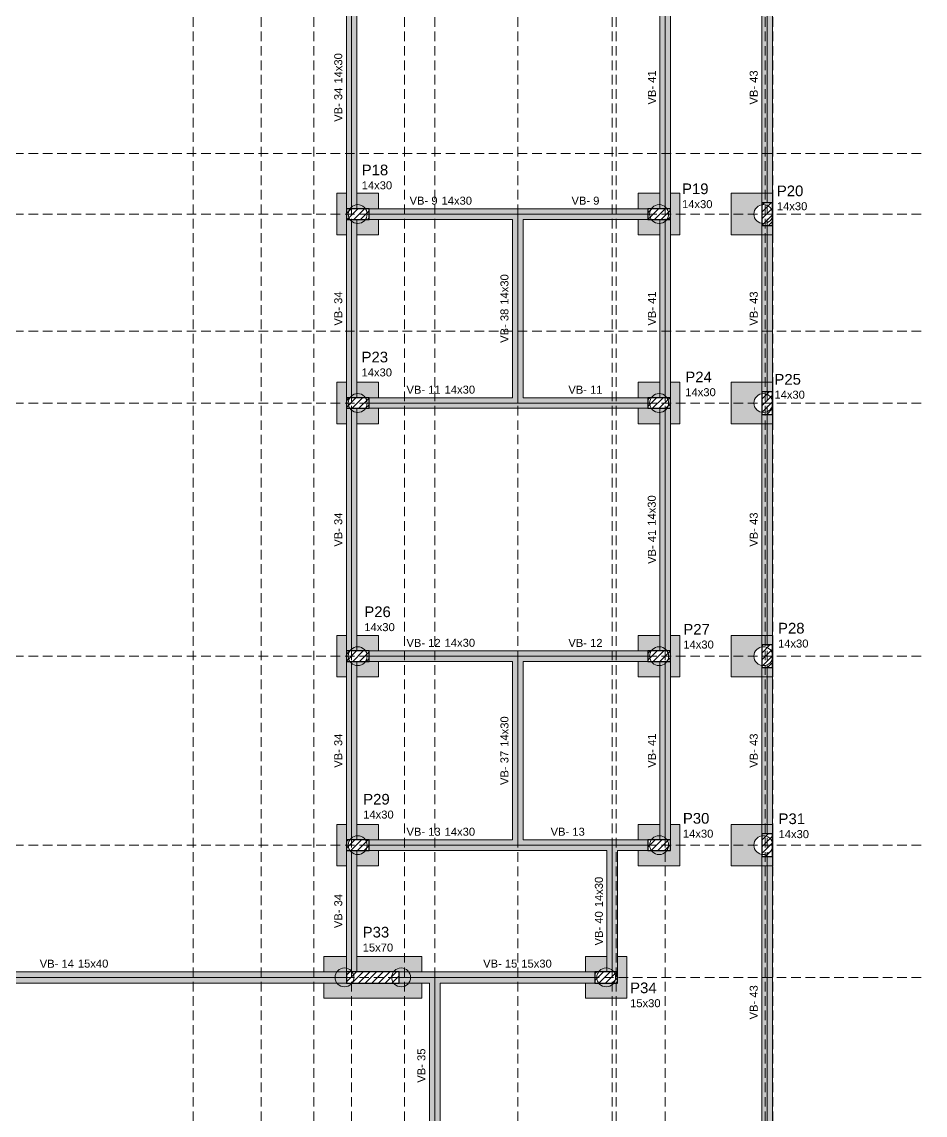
# Model space of a CAD drawing. Header units: millimetres. Extents: x -34 to 951, y -76 to 463.
# Drawn here: x 91.83 to 115.75, y -15.37 to 13.56 of the extents above; entities that cross this region are included whole.
import ezdxf

# ---------------------------------------------------------------- set-up
doc = ezdxf.new("R2010")
doc.units = ezdxf.units.MM
doc.header["$MEASUREMENT"] = 0
doc.linetypes.add('DASHED', pattern=[1.905, 1.27, -0.635])
doc.linetypes.add('NULL', pattern=[0])
for name, color, linetype, lineweight in [('FO-Eixos', 5, 'Continuous', 5), ('FO-Estacas dos blocos', 1, 'Continuous', 20), ('FO-Hachura dos blocos', 43, 'Continuous', 5), ('FO-Hachura pilar que passa', 19, 'Continuous', 5), ('FO-Hachura viga', 43, 'Continuous', 5), ('FO-Pilares', 4, 'Continuous', 30), ('FO-Seção das fundações', 9, 'Continuous', 5), ('FO-Textos das vigas', 7, 'Continuous', 5), ('FO-Textos dos pilares', 7, 'Continuous', 5), ('FO-Vigas', 1, 'Continuous', 20), ('LC-Eixos', 7, 'DASHED', 5)]:
    doc.layers.add(name, color=color, linetype=linetype, lineweight=lineweight)
doc.styles.add('Arial', font='arial.ttf')
pattern_1 = [(45, (81.71223, 24.42096), (-0.08838835, 0.08838835), [])]

msp = doc.modelspace()

# ---------------------------------------------------------------- hatches: boundary and pattern name
h = msp.add_hatch(color=43)
h.dxf.hatch_style = 1
h.paths.add_polyline_path([(111.4222, 8.171), (111.4222, 8.2242, -0.3678942), (111.2122, 8.471), (110.6122, 8.471), (110.6122, 7.921), (111.3022, 7.921), (111.4222, 7.921)])
h.paths.add_polyline_path([(111.4222, 8.771), (111.4222, 9.021), (111.3022, 9.021), (110.6122, 9.021), (110.6122, 8.471), (111.2122, 8.471, -0.3678942), (111.4222, 8.7177)])
h = msp.add_hatch(color=43)
h.dxf.hatch_style = 1
h.paths.add_polyline_path([(111.4222, 3.171), (111.4222, 3.2242, -0.3678942), (111.2122, 3.471), (110.6122, 3.471), (110.6122, 2.921), (111.3022, 2.921), (111.4222, 2.921)])
h.paths.add_polyline_path([(111.4222, 3.771), (111.4222, 4.021), (111.3022, 4.021), (110.6122, 4.021), (110.6122, 3.471), (111.2122, 3.471, -0.3678942), (111.4222, 3.7177)])
h = msp.add_hatch(color=43)
h.dxf.hatch_style = 1
h.paths.add_polyline_path([(111.4222, -3.529), (111.4222, -3.4758, -0.3678942), (111.2122, -3.229), (110.6122, -3.229), (110.6122, -3.779), (111.3022, -3.779), (111.4222, -3.779)])
h.paths.add_polyline_path([(111.4222, -2.929), (111.4222, -2.679), (111.3022, -2.679), (110.6122, -2.679), (110.6122, -3.229), (111.2122, -3.229, -0.3678942), (111.4222, -2.9823)])
h = msp.add_hatch(color=43)
h.dxf.hatch_style = 1
h.paths.add_polyline_path([(111.4222, -8.529), (111.4222, -8.4758, -0.3678942), (111.2122, -8.229), (110.6122, -8.229), (110.6122, -8.779), (111.3022, -8.779), (111.4222, -8.779)])
h.paths.add_polyline_path([(111.4222, -7.929), (111.4222, -7.679), (111.3022, -7.679), (110.6122, -7.679), (110.6122, -8.229), (111.2122, -8.229, -0.3678942), (111.4222, -7.9823)])
at = {"layer": 'FO-Estacas dos blocos', "linetype": 'Continuous', "ltscale": 0.2}
h = msp.add_hatch(color=1, dxfattribs=at)
h.paths.add_polyline_path([(100.7869, 8.2295), (100.8472, 8.2545), (100.899, 8.2942), (100.9387, 8.346), (100.9637, 8.4063), (100.9722, 8.471), (100.9637, 8.5357), (100.9387, 8.596), (100.899, 8.6477), (100.8472, 8.6875), (100.7869, 8.7124), (100.7222, 8.721), (100.6575, 8.7124), (100.5972, 8.6875), (100.5455, 8.6477), (100.5057, 8.596), (100.4808, 8.5357), (100.4722, 8.471), (100.4808, 8.4063), (100.5057, 8.346), (100.5455, 8.2942), (100.5972, 8.2545), (100.6575, 8.2295), (100.7222, 8.221), (100.7869, 8.2295)])
h.paths.add_polyline_path([(100.4808, 8.5357), (100.4722, 8.471), (100.4808, 8.4063), (100.5057, 8.346), (100.5455, 8.2942), (100.5972, 8.2545), (100.6575, 8.2295), (100.7022, 8.2236), (100.7022, 8.331), (100.9272, 8.331), (100.9387, 8.346), (100.9637, 8.4063), (100.9722, 8.471), (100.9637, 8.5357), (100.9387, 8.596), (100.9272, 8.611), (100.7022, 8.611), (100.7022, 8.7183), (100.6575, 8.7124), (100.5972, 8.6875), (100.5455, 8.6477), (100.5057, 8.596), (100.4808, 8.5357)], flags=0)
h = msp.add_hatch(color=1, dxfattribs=at)
h.paths.add_polyline_path([(108.7669, 8.2295), (108.8272, 8.2545), (108.879, 8.2942), (108.9187, 8.346), (108.9437, 8.4063), (108.9522, 8.471), (108.9437, 8.5357), (108.9187, 8.596), (108.879, 8.6477), (108.8272, 8.6875), (108.7669, 8.7124), (108.7022, 8.721), (108.6375, 8.7124), (108.5772, 8.6875), (108.5255, 8.6477), (108.4857, 8.596), (108.4608, 8.5357), (108.4522, 8.471), (108.4608, 8.4063), (108.4857, 8.346), (108.5255, 8.2942), (108.5772, 8.2545), (108.6375, 8.2295), (108.7022, 8.221), (108.7669, 8.2295)])
h.paths.add_polyline_path([(108.4857, 8.596), (108.4608, 8.5357), (108.4522, 8.471), (108.4608, 8.4063), (108.4857, 8.346), (108.4972, 8.331), (108.7222, 8.331), (108.7222, 8.2236), (108.7669, 8.2295), (108.8272, 8.2545), (108.879, 8.2942), (108.9187, 8.346), (108.9437, 8.4063), (108.9522, 8.471), (108.9437, 8.5357), (108.9187, 8.596), (108.879, 8.6477), (108.8272, 8.6875), (108.7669, 8.7124), (108.7222, 8.7183), (108.7222, 8.611), (108.4972, 8.611), (108.4857, 8.596)], flags=0)
h = msp.add_hatch(color=1, dxfattribs=at)
h.paths.add_polyline_path([(100.7869, 3.2295), (100.8472, 3.2545), (100.899, 3.2942), (100.9387, 3.346), (100.9637, 3.4063), (100.9722, 3.471), (100.9637, 3.5357), (100.9387, 3.596), (100.899, 3.6477), (100.8472, 3.6875), (100.7869, 3.7124), (100.7222, 3.721), (100.6575, 3.7124), (100.5972, 3.6875), (100.5455, 3.6477), (100.5057, 3.596), (100.4808, 3.5357), (100.4722, 3.471), (100.4808, 3.4063), (100.5057, 3.346), (100.5455, 3.2942), (100.5972, 3.2545), (100.6575, 3.2295), (100.7222, 3.221), (100.7869, 3.2295)])
h.paths.add_polyline_path([(100.4808, 3.5357), (100.4722, 3.471), (100.4808, 3.4063), (100.5057, 3.346), (100.5455, 3.2942), (100.5972, 3.2545), (100.6575, 3.2295), (100.7022, 3.2236), (100.7022, 3.331), (100.9272, 3.331), (100.9387, 3.346), (100.9637, 3.4063), (100.9722, 3.471), (100.9637, 3.5357), (100.9387, 3.596), (100.9272, 3.611), (100.7022, 3.611), (100.7022, 3.7183), (100.6575, 3.7124), (100.5972, 3.6875), (100.5455, 3.6477), (100.5057, 3.596), (100.4808, 3.5357)], flags=0)
h = msp.add_hatch(color=1, dxfattribs=at)
h.paths.add_polyline_path([(108.7669, 3.2295), (108.8272, 3.2545), (108.879, 3.2942), (108.9187, 3.346), (108.9437, 3.4063), (108.9522, 3.471), (108.9437, 3.5357), (108.9187, 3.596), (108.879, 3.6477), (108.8272, 3.6875), (108.7669, 3.7124), (108.7022, 3.721), (108.6375, 3.7124), (108.5772, 3.6875), (108.5255, 3.6477), (108.4857, 3.596), (108.4608, 3.5357), (108.4522, 3.471), (108.4608, 3.4063), (108.4857, 3.346), (108.5255, 3.2942), (108.5772, 3.2545), (108.6375, 3.2295), (108.7022, 3.221), (108.7669, 3.2295)])
h.paths.add_polyline_path([(108.4857, 3.596), (108.4608, 3.5357), (108.4522, 3.471), (108.4608, 3.4063), (108.4857, 3.346), (108.4972, 3.331), (108.7222, 3.331), (108.7222, 3.2236), (108.7669, 3.2295), (108.8272, 3.2545), (108.879, 3.2942), (108.9187, 3.346), (108.9437, 3.4063), (108.9522, 3.471), (108.9437, 3.5357), (108.9187, 3.596), (108.879, 3.6477), (108.8272, 3.6875), (108.7669, 3.7124), (108.7222, 3.7183), (108.7222, 3.611), (108.4972, 3.611), (108.4857, 3.596)], flags=0)
h = msp.add_hatch(color=1, dxfattribs=at)
h.paths.add_polyline_path([(100.7869, -3.4705), (100.8472, -3.4455), (100.899, -3.4058), (100.9387, -3.354), (100.9637, -3.2937), (100.9722, -3.229), (100.9637, -3.1643), (100.9387, -3.104), (100.899, -3.0523), (100.8472, -3.0125), (100.7869, -2.9876), (100.7222, -2.979), (100.6575, -2.9876), (100.5972, -3.0125), (100.5455, -3.0523), (100.5057, -3.104), (100.4808, -3.1643), (100.4722, -3.229), (100.4808, -3.2937), (100.5057, -3.354), (100.5455, -3.4058), (100.5972, -3.4455), (100.6575, -3.4705), (100.7222, -3.479), (100.7869, -3.4705)])
h.paths.add_polyline_path([(100.4808, -3.1643), (100.4722, -3.229), (100.4808, -3.2937), (100.5057, -3.354), (100.5455, -3.4058), (100.5972, -3.4455), (100.6575, -3.4705), (100.7022, -3.4764), (100.7022, -3.369), (100.9272, -3.369), (100.9387, -3.354), (100.9637, -3.2937), (100.9722, -3.229), (100.9637, -3.1643), (100.9387, -3.104), (100.9272, -3.089), (100.7022, -3.089), (100.7022, -2.9817), (100.6575, -2.9876), (100.5972, -3.0125), (100.5455, -3.0523), (100.5057, -3.104), (100.4808, -3.1643)], flags=0)
h = msp.add_hatch(color=1, dxfattribs=at)
h.paths.add_polyline_path([(108.7669, -3.4705), (108.8272, -3.4455), (108.879, -3.4058), (108.9187, -3.354), (108.9437, -3.2937), (108.9522, -3.229), (108.9437, -3.1643), (108.9187, -3.104), (108.879, -3.0523), (108.8272, -3.0125), (108.7669, -2.9876), (108.7022, -2.979), (108.6375, -2.9876), (108.5772, -3.0125), (108.5255, -3.0523), (108.4857, -3.104), (108.4608, -3.1643), (108.4522, -3.229), (108.4608, -3.2937), (108.4857, -3.354), (108.5255, -3.4058), (108.5772, -3.4455), (108.6375, -3.4705), (108.7022, -3.479), (108.7669, -3.4705)])
h.paths.add_polyline_path([(108.4857, -3.104), (108.4608, -3.1643), (108.4522, -3.229), (108.4608, -3.2937), (108.4857, -3.354), (108.4972, -3.369), (108.7222, -3.369), (108.7222, -3.4764), (108.7669, -3.4705), (108.8272, -3.4455), (108.879, -3.4058), (108.9187, -3.354), (108.9437, -3.2937), (108.9522, -3.229), (108.9437, -3.1643), (108.9187, -3.104), (108.879, -3.0523), (108.8272, -3.0125), (108.7669, -2.9876), (108.7222, -2.9817), (108.7222, -3.089), (108.4972, -3.089), (108.4857, -3.104)], flags=0)
h = msp.add_hatch(color=1, dxfattribs=at)
h.paths.add_polyline_path([(100.9637, -8.1643), (100.9387, -8.104), (100.899, -8.0523), (100.8472, -8.0125), (100.7869, -7.9876), (100.7222, -7.979), (100.6575, -7.9876), (100.5972, -8.0125), (100.5455, -8.0523), (100.5057, -8.104), (100.4808, -8.1643), (100.4722, -8.229), (100.4808, -8.2937), (100.5057, -8.354), (100.5455, -8.4058), (100.5972, -8.4455), (100.6575, -8.4705), (100.7222, -8.479), (100.7869, -8.4705), (100.8472, -8.4455), (100.899, -8.4058), (100.9387, -8.354), (100.9637, -8.2937), (100.9722, -8.229), (100.9637, -8.1643)])
h.paths.add_polyline_path([(100.4808, -8.1643), (100.4722, -8.229), (100.4808, -8.2937), (100.5057, -8.354), (100.5455, -8.4058), (100.5972, -8.4455), (100.6575, -8.4705), (100.7022, -8.4764), (100.7022, -8.369), (100.9272, -8.369), (100.9387, -8.354), (100.9637, -8.2937), (100.9722, -8.229), (100.9637, -8.1643), (100.9387, -8.104), (100.9272, -8.089), (100.7022, -8.089), (100.7022, -7.9817), (100.6575, -7.9876), (100.5972, -8.0125), (100.5455, -8.0523), (100.5057, -8.104), (100.4808, -8.1643)], flags=0)
h = msp.add_hatch(color=1, dxfattribs=at)
h.paths.add_polyline_path([(108.7669, -8.4705), (108.8272, -8.4455), (108.879, -8.4058), (108.9187, -8.354), (108.9437, -8.2937), (108.9522, -8.229), (108.9437, -8.1643), (108.9187, -8.104), (108.879, -8.0523), (108.8272, -8.0125), (108.7669, -7.9876), (108.7022, -7.979), (108.6375, -7.9876), (108.5772, -8.0125), (108.5255, -8.0523), (108.4857, -8.104), (108.4608, -8.1643), (108.4522, -8.229), (108.4608, -8.2937), (108.4857, -8.354), (108.5255, -8.4058), (108.5772, -8.4455), (108.6375, -8.4705), (108.7022, -8.479), (108.7669, -8.4705)])
h.paths.add_polyline_path([(108.4857, -8.104), (108.4608, -8.1643), (108.4522, -8.229), (108.4608, -8.2937), (108.4857, -8.354), (108.4972, -8.369), (108.9072, -8.369), (108.9187, -8.354), (108.9437, -8.2937), (108.9522, -8.229), (108.9437, -8.1643), (108.9187, -8.104), (108.879, -8.0523), (108.8272, -8.0125), (108.7669, -7.9876), (108.7222, -7.9817), (108.7222, -8.089), (108.4972, -8.089), (108.4857, -8.104)], flags=0)
h = msp.add_hatch(color=1, dxfattribs=at)
h.paths.add_polyline_path([(100.6137, -11.6643), (100.5887, -11.604), (100.549, -11.5523), (100.4972, -11.5125), (100.4369, -11.4876), (100.3722, -11.479), (100.3075, -11.4876), (100.2472, -11.5125), (100.1955, -11.5523), (100.1557, -11.604), (100.1308, -11.6643), (100.1222, -11.729), (100.1308, -11.7937), (100.1557, -11.854), (100.1955, -11.9058), (100.2472, -11.9455), (100.3075, -11.9705), (100.3722, -11.979), (100.4369, -11.9705), (100.4972, -11.9455), (100.549, -11.9058), (100.5887, -11.854), (100.6137, -11.7937), (100.6222, -11.729), (100.6137, -11.6643)])
h.paths.add_polyline_path([(100.1557, -11.604), (100.1308, -11.6643), (100.1222, -11.729), (100.1308, -11.7937), (100.1557, -11.854), (100.1749, -11.879), (100.5696, -11.879), (100.5887, -11.854), (100.6137, -11.7937), (100.6222, -11.729), (100.6137, -11.6643), (100.5887, -11.604), (100.549, -11.5523), (100.4972, -11.5125), (100.4369, -11.4876), (100.4222, -11.4856), (100.4222, -11.579), (100.1749, -11.579), (100.1557, -11.604)], flags=0)
h = msp.add_hatch(color=1, dxfattribs=at)
h.paths.add_polyline_path([(102.1137, -11.6643), (102.0887, -11.604), (102.049, -11.5523), (101.9972, -11.5125), (101.9369, -11.4876), (101.8722, -11.479), (101.8075, -11.4876), (101.7472, -11.5125), (101.6955, -11.5523), (101.6557, -11.604), (101.6308, -11.6643), (101.6222, -11.729), (101.6308, -11.7937), (101.6557, -11.854), (101.6955, -11.9058), (101.7472, -11.9455), (101.8075, -11.9705), (101.8722, -11.979), (101.9369, -11.9705), (101.9972, -11.9455), (102.049, -11.9058), (102.0887, -11.854), (102.1137, -11.7937), (102.1222, -11.729), (102.1137, -11.6643)])
h.paths.add_polyline_path([(101.6557, -11.604), (101.6308, -11.6643), (101.6222, -11.729), (101.6308, -11.7937), (101.6557, -11.854), (101.6749, -11.879), (102.0696, -11.879), (102.0887, -11.854), (102.1137, -11.7937), (102.1222, -11.729), (102.1137, -11.6643), (102.0887, -11.604), (102.0696, -11.579), (101.6749, -11.579), (101.6557, -11.604)], flags=0)
h = msp.add_hatch(color=1, dxfattribs=at)
h.paths.add_polyline_path([(107.3669, -11.9705), (107.4272, -11.9455), (107.479, -11.9058), (107.5187, -11.854), (107.5437, -11.7937), (107.5522, -11.729), (107.5437, -11.6643), (107.5187, -11.604), (107.479, -11.5523), (107.4272, -11.5125), (107.3669, -11.4876), (107.3022, -11.479), (107.2375, -11.4876), (107.1772, -11.5125), (107.1255, -11.5523), (107.0857, -11.604), (107.0608, -11.6643), (107.0522, -11.729), (107.0608, -11.7937), (107.0857, -11.854), (107.1255, -11.9058), (107.1772, -11.9455), (107.2375, -11.9705), (107.3022, -11.979), (107.3669, -11.9705)])
h.paths.add_polyline_path([(107.0857, -11.604), (107.0608, -11.6643), (107.0522, -11.729), (107.0608, -11.7937), (107.0857, -11.854), (107.1049, -11.879), (107.4996, -11.879), (107.5187, -11.854), (107.5437, -11.7937), (107.5522, -11.729), (107.5437, -11.6643), (107.5187, -11.604), (107.479, -11.5523), (107.4272, -11.5125), (107.3669, -11.4876), (107.3222, -11.4817), (107.3222, -11.579), (107.1049, -11.579), (107.0857, -11.604)], flags=0)
at = {"layer": 'FO-Hachura dos blocos', "linetype": 'Continuous', "ltscale": 0.2}
h = msp.add_hatch(color=43, dxfattribs=at)
h.paths.add_polyline_path([(101.2722, 9.021), (100.1722, 9.021), (100.1722, 7.921), (101.2722, 7.921), (101.2722, 9.021)])
h.paths.add_polyline_path([(101.2722, 8.611), (100.9272, 8.611), (100.899, 8.6477), (100.8472, 8.6875), (100.7869, 8.7124), (100.7222, 8.721), (100.7022, 8.7183), (100.7022, 9.021), (100.4222, 9.021), (100.4222, 7.921), (100.7022, 7.921), (100.7022, 8.2236), (100.7222, 8.221), (100.7869, 8.2295), (100.8472, 8.2545), (100.899, 8.2942), (100.9272, 8.331), (101.2722, 8.331), (101.2722, 8.611)], flags=0)
h = msp.add_hatch(color=43, dxfattribs=at)
h.paths.add_polyline_path([(109.2522, 9.021), (108.1522, 9.021), (108.1522, 7.921), (109.2522, 7.921), (109.2522, 9.021)])
h.paths.add_polyline_path([(108.7222, 9.021), (108.7222, 8.7183), (108.7022, 8.721), (108.6375, 8.7124), (108.5772, 8.6875), (108.5255, 8.6477), (108.4972, 8.611), (108.1522, 8.611), (108.1522, 8.331), (108.4972, 8.331), (108.5255, 8.2942), (108.5772, 8.2545), (108.6375, 8.2295), (108.7022, 8.221), (108.7222, 8.2236), (108.7222, 7.921), (109.0022, 7.921), (109.0022, 9.021), (108.7222, 9.021)], flags=0)
h = msp.add_hatch(color=43, dxfattribs=at)
h.paths.add_polyline_path([(101.2722, 4.021), (100.1722, 4.021), (100.1722, 2.921), (101.2722, 2.921), (101.2722, 4.021)])
h.paths.add_polyline_path([(101.2722, 3.611), (100.9272, 3.611), (100.899, 3.6477), (100.8472, 3.6875), (100.7869, 3.7124), (100.7222, 3.721), (100.7022, 3.7183), (100.7022, 4.021), (100.4222, 4.021), (100.4222, 2.921), (100.7022, 2.921), (100.7022, 3.2236), (100.7222, 3.221), (100.7869, 3.2295), (100.8472, 3.2545), (100.899, 3.2942), (100.9272, 3.331), (101.2722, 3.331), (101.2722, 3.611)], flags=0)
h = msp.add_hatch(color=43, dxfattribs=at)
h.paths.add_polyline_path([(109.2522, 4.021), (108.1522, 4.021), (108.1522, 2.921), (109.2522, 2.921), (109.2522, 4.021)])
h.paths.add_polyline_path([(108.7222, 4.021), (108.7222, 3.7183), (108.7022, 3.721), (108.6375, 3.7124), (108.5772, 3.6875), (108.5255, 3.6477), (108.4972, 3.611), (108.1522, 3.611), (108.1522, 3.331), (108.4972, 3.331), (108.5255, 3.2942), (108.5772, 3.2545), (108.6375, 3.2295), (108.7022, 3.221), (108.7222, 3.2236), (108.7222, 2.921), (109.0022, 2.921), (109.0022, 4.021), (108.7222, 4.021)], flags=0)
h = msp.add_hatch(color=43, dxfattribs=at)
h.paths.add_polyline_path([(101.2722, -2.679), (100.1722, -2.679), (100.1722, -3.779), (101.2722, -3.779), (101.2722, -2.679)])
h.paths.add_polyline_path([(101.2722, -3.089), (100.9272, -3.089), (100.899, -3.0523), (100.8472, -3.0125), (100.7869, -2.9876), (100.7222, -2.979), (100.7022, -2.9817), (100.7022, -2.679), (100.4222, -2.679), (100.4222, -3.779), (100.7022, -3.779), (100.7022, -3.4764), (100.7222, -3.479), (100.7869, -3.4705), (100.8472, -3.4455), (100.899, -3.4058), (100.9272, -3.369), (101.2722, -3.369), (101.2722, -3.089)], flags=0)
h = msp.add_hatch(color=43, dxfattribs=at)
h.paths.add_polyline_path([(109.2522, -2.679), (108.1522, -2.679), (108.1522, -3.779), (109.2522, -3.779), (109.2522, -2.679)])
h.paths.add_polyline_path([(108.7222, -2.679), (108.7222, -2.9817), (108.7022, -2.979), (108.6375, -2.9876), (108.5772, -3.0125), (108.5255, -3.0523), (108.4972, -3.089), (108.1522, -3.089), (108.1522, -3.369), (108.4972, -3.369), (108.5255, -3.4058), (108.5772, -3.4455), (108.6375, -3.4705), (108.7022, -3.479), (108.7222, -3.4764), (108.7222, -3.779), (109.0022, -3.779), (109.0022, -2.679), (108.7222, -2.679)], flags=0)
h = msp.add_hatch(color=43, dxfattribs=at)
h.paths.add_polyline_path([(100.1722, -7.679), (100.1722, -8.779), (101.2722, -8.779), (101.2722, -7.679), (100.1722, -7.679)])
h.paths.add_polyline_path([(101.2722, -8.089), (100.9272, -8.089), (100.899, -8.0523), (100.8472, -8.0125), (100.7869, -7.9876), (100.7222, -7.979), (100.7022, -7.9817), (100.7022, -7.679), (100.4222, -7.679), (100.4222, -8.779), (100.7022, -8.779), (100.7022, -8.4764), (100.7222, -8.479), (100.7869, -8.4705), (100.8472, -8.4455), (100.899, -8.4058), (100.9272, -8.369), (101.2722, -8.369), (101.2722, -8.089)], flags=0)
h = msp.add_hatch(color=43, dxfattribs=at)
h.paths.add_polyline_path([(109.2522, -7.679), (108.1522, -7.679), (108.1522, -8.779), (109.2522, -8.779), (109.2522, -7.679)])
h.paths.add_polyline_path([(108.7222, -7.679), (108.7222, -7.9817), (108.7022, -7.979), (108.6375, -7.9876), (108.5772, -8.0125), (108.5255, -8.0523), (108.4972, -8.089), (108.1522, -8.089), (108.1522, -8.369), (108.4972, -8.369), (108.5255, -8.4058), (108.5772, -8.4455), (108.6375, -8.4705), (108.7022, -8.479), (108.7669, -8.4705), (108.8272, -8.4455), (108.879, -8.4058), (108.9072, -8.369), (109.0022, -8.369), (109.0022, -7.679), (108.7222, -7.679)], flags=0)
h = msp.add_hatch(color=43, dxfattribs=at)
h.paths.add_polyline_path([(99.8222, -11.179), (99.8222, -12.279), (102.4222, -12.279), (102.4222, -11.179), (99.8222, -11.179)])
h.paths.add_polyline_path([(100.7022, -11.179), (100.4222, -11.179), (100.4222, -11.4856), (100.3722, -11.479), (100.3075, -11.4876), (100.2472, -11.5125), (100.1955, -11.5523), (100.1749, -11.579), (99.8222, -11.579), (99.8222, -11.879), (100.1749, -11.879), (100.1955, -11.9058), (100.2472, -11.9455), (100.3075, -11.9705), (100.3722, -11.979), (100.4369, -11.9705), (100.4972, -11.9455), (100.549, -11.9058), (100.5696, -11.879), (101.6749, -11.879), (101.6955, -11.9058), (101.7472, -11.9455), (101.8075, -11.9705), (101.8722, -11.979), (101.9369, -11.9705), (101.9972, -11.9455), (102.049, -11.9058), (102.0696, -11.879), (102.4222, -11.879), (102.4222, -11.579), (102.0696, -11.579), (102.049, -11.5523), (101.9972, -11.5125), (101.9369, -11.4876), (101.8722, -11.479), (101.8075, -11.4876), (101.7472, -11.5125), (101.6955, -11.5523), (101.6749, -11.579), (100.7022, -11.579), (100.7022, -11.179)], flags=0)
h = msp.add_hatch(color=43, dxfattribs=at)
h.paths.add_polyline_path([(107.8522, -11.179), (106.7522, -11.179), (106.7522, -12.279), (107.8522, -12.279), (107.8522, -11.179)])
h.paths.add_polyline_path([(107.3222, -11.179), (107.3222, -11.4817), (107.3022, -11.479), (107.2375, -11.4876), (107.1772, -11.5125), (107.1255, -11.5523), (107.1049, -11.579), (106.7522, -11.579), (106.7522, -11.879), (107.1049, -11.879), (107.1255, -11.9058), (107.1772, -11.9455), (107.2375, -11.9705), (107.3022, -11.979), (107.3669, -11.9705), (107.4272, -11.9455), (107.479, -11.9058), (107.4996, -11.879), (107.6022, -11.879), (107.6022, -11.179), (107.3222, -11.179)], flags=0)
at = {"layer": 'FO-Hachura pilar que passa', "linetype": 'Continuous', "ltscale": 0.2}
h = msp.add_hatch(dxfattribs=at)
h.set_pattern_fill('ANSI31', color=19, style=0)
h.set_pattern_definition(pattern_1)
h.paths.add_polyline_path([(111.4222, 8.171), (111.5622, 8.171), (111.7022, 8.171), (111.7022, 8.471), (111.7022, 8.771), (111.5622, 8.771), (111.4222, 8.771), (111.4222, 8.471)])
h = msp.add_hatch(dxfattribs=at)
h.set_pattern_fill('ANSI31', color=19, style=0)
h.set_pattern_definition(pattern_1)
h.paths.add_polyline_path([(100.4222, 8.611), (100.4222, 8.471), (100.4222, 8.331), (100.7222, 8.331), (101.0222, 8.331), (101.0222, 8.471), (101.0222, 8.611), (100.7222, 8.611)])
h = msp.add_hatch(dxfattribs=at)
h.set_pattern_fill('ANSI31', color=19, style=0)
h.set_pattern_definition(pattern_1)
h.paths.add_polyline_path([(108.4022, 8.611), (108.4022, 8.471), (108.4022, 8.331), (108.7022, 8.331), (109.0022, 8.331), (109.0022, 8.471), (109.0022, 8.611), (108.7022, 8.611)])
h = msp.add_hatch(dxfattribs=at)
h.set_pattern_fill('ANSI31', color=19, style=0)
h.set_pattern_definition(pattern_1)
h.paths.add_polyline_path([(111.7022, 3.771), (111.5622, 3.771), (111.4222, 3.771), (111.4222, 3.471), (111.4222, 3.171), (111.5622, 3.171), (111.7022, 3.171), (111.7022, 3.471)])
h = msp.add_hatch(dxfattribs=at)
h.set_pattern_fill('ANSI31', color=19, style=0)
h.set_pattern_definition(pattern_1)
h.paths.add_polyline_path([(100.4222, 3.611), (100.4222, 3.471), (100.4222, 3.331), (100.7222, 3.331), (101.0222, 3.331), (101.0222, 3.471), (101.0222, 3.611), (100.7222, 3.611)])
h = msp.add_hatch(dxfattribs=at)
h.set_pattern_fill('ANSI31', color=19, style=0)
h.set_pattern_definition(pattern_1)
h.paths.add_polyline_path([(108.4022, 3.611), (108.4022, 3.471), (108.4022, 3.331), (108.7022, 3.331), (109.0022, 3.331), (109.0022, 3.471), (109.0022, 3.611), (108.7022, 3.611)])
h = msp.add_hatch(dxfattribs=at)
h.set_pattern_fill('ANSI31', color=19, style=0)
h.set_pattern_definition(pattern_1)
h.paths.add_polyline_path([(100.4222, -3.089), (100.4222, -3.229), (100.4222, -3.369), (100.7222, -3.369), (101.0222, -3.369), (101.0222, -3.229), (101.0222, -3.089), (100.7222, -3.089)])
h = msp.add_hatch(dxfattribs=at)
h.set_pattern_fill('ANSI31', color=19, style=0)
h.set_pattern_definition(pattern_1)
h.paths.add_polyline_path([(108.4022, -3.089), (108.4022, -3.229), (108.4022, -3.369), (108.7022, -3.369), (109.0022, -3.369), (109.0022, -3.229), (109.0022, -3.089), (108.7022, -3.089)])
h = msp.add_hatch(dxfattribs=at)
h.set_pattern_fill('ANSI31', color=19, style=0)
h.set_pattern_definition(pattern_1)
h.paths.add_polyline_path([(111.4222, -3.529), (111.5622, -3.529), (111.7022, -3.529), (111.7022, -3.229), (111.7022, -2.929), (111.5622, -2.929), (111.4222, -2.929), (111.4222, -3.229)])
h = msp.add_hatch(dxfattribs=at)
h.set_pattern_fill('ANSI31', color=19, style=0)
h.set_pattern_definition(pattern_1)
h.paths.add_polyline_path([(100.4222, -8.089), (100.4222, -8.229), (100.4222, -8.369), (100.7222, -8.369), (101.0222, -8.369), (101.0222, -8.229), (101.0222, -8.089), (100.7222, -8.089)])
h = msp.add_hatch(dxfattribs=at)
h.set_pattern_fill('ANSI31', color=19, style=0)
h.set_pattern_definition(pattern_1)
h.paths.add_polyline_path([(108.4022, -8.089), (108.4022, -8.229), (108.4022, -8.369), (108.7022, -8.369), (109.0022, -8.369), (109.0022, -8.229), (109.0022, -8.089), (108.7022, -8.089)])
h = msp.add_hatch(dxfattribs=at)
h.set_pattern_fill('ANSI31', color=19, style=0)
h.set_pattern_definition(pattern_1)
h.paths.add_polyline_path([(111.4222, -8.529), (111.5622, -8.529), (111.7022, -8.529), (111.7022, -8.229), (111.7022, -7.929), (111.5622, -7.929), (111.4222, -7.929), (111.4222, -8.229)])
h = msp.add_hatch(dxfattribs=at)
h.set_pattern_fill('ANSI31', color=19, style=0)
h.set_pattern_definition(pattern_1)
h.paths.add_polyline_path([(100.4222, -11.579), (100.4222, -11.729), (100.4222, -11.879), (101.1222, -11.879), (101.8222, -11.879), (101.8222, -11.729), (101.8222, -11.579), (101.1222, -11.579)])
h = msp.add_hatch(dxfattribs=at)
h.set_pattern_fill('ANSI31', color=19, style=0)
h.set_pattern_definition(pattern_1)
h.paths.add_polyline_path([(107.0022, -11.579), (107.0022, -11.729), (107.0022, -11.879), (107.3022, -11.879), (107.6022, -11.879), (107.6022, -11.729), (107.6022, -11.579), (107.3022, -11.579)])
at = {"layer": 'FO-Hachura viga', "linetype": 'Continuous', "ltscale": 0.2}
for points in [[(100.7022, 15.031), (100.7022, 15.031), (100.5622, 15.171), (100.4222, 15.171), (100.4222, 8.611), (100.7022, 8.611), (100.7022, 15.031)], [(109.0022, 15.031), (109.0022, 15.031), (108.7222, 15.031), (108.7222, 8.611), (109.0022, 8.611), (109.0022, 15.031)], [(111.7022, 14.871), (111.7022, 14.871), (111.4222, 14.871), (111.4222, 8.771), (111.7022, 8.771), (111.7022, 14.871)], [(104.9622, 8.471), (104.9622, 8.471), (104.9622, 8.611), (101.0222, 8.611), (101.0222, 8.331), (104.8222, 8.331), (104.9622, 8.471)], [(105.1022, 3.611), (105.1022, 3.611), (105.1022, 8.331), (104.9622, 8.471), (104.8222, 8.331), (104.8222, 3.611), (104.9622, 3.471), (105.1022, 3.611)], [(108.4022, 8.611), (108.4022, 8.611), (104.9622, 8.611), (104.9622, 8.471), (105.1022, 8.331), (108.4022, 8.331), (108.4022, 8.611)], [(100.7022, 8.331), (100.7022, 8.331), (100.4222, 8.331), (100.4222, 3.611), (100.7022, 3.611), (100.7022, 8.331)], [(109.0022, 8.331), (109.0022, 8.331), (108.7222, 8.331), (108.7222, 3.611), (109.0022, 3.611), (109.0022, 8.331)], [(111.7022, 8.171), (111.7022, 8.171), (111.4222, 8.171), (111.4222, 3.771), (111.7022, 3.771), (111.7022, 8.171)], [(104.9622, 3.471), (104.9622, 3.471), (104.8222, 3.611), (101.0222, 3.611), (101.0222, 3.331), (104.9622, 3.331), (104.9622, 3.471)], [(108.4022, 3.611), (108.4022, 3.611), (105.1022, 3.611), (104.9622, 3.471), (104.9622, 3.331), (108.4022, 3.331), (108.4022, 3.611)], [(100.7022, 3.331), (100.7022, 3.331), (100.4222, 3.331), (100.4222, -3.089), (100.7022, -3.089), (100.7022, 3.331)], [(109.0022, 3.331), (109.0022, 3.331), (108.7222, 3.331), (108.7222, -3.089), (109.0022, -3.089), (109.0022, 3.331)], [(111.7022, 3.171), (111.7022, 3.171), (111.4222, 3.171), (111.4222, -2.929), (111.7022, -2.929), (111.7022, 3.171)], [(104.9622, -3.229), (104.9622, -3.229), (104.9622, -3.089), (101.0222, -3.089), (101.0222, -3.369), (104.8222, -3.369), (104.9622, -3.229)], [(108.4022, -3.089), (108.4022, -3.089), (104.9622, -3.089), (104.9622, -3.229), (105.1022, -3.369), (108.4022, -3.369), (108.4022, -3.089)], [(100.7022, -3.369), (100.7022, -3.369), (100.4222, -3.369), (100.4222, -8.089), (100.7022, -8.089), (100.7022, -3.369)], [(105.1022, -8.089), (105.1022, -8.089), (105.1022, -3.369), (104.9622, -3.229), (104.8222, -3.369), (104.8222, -8.089), (104.9622, -8.229), (105.1022, -8.089)], [(109.0022, -3.369), (109.0022, -3.369), (108.7222, -3.369), (108.7222, -8.089), (109.0022, -8.089), (109.0022, -3.369)], [(111.7022, -3.529), (111.7022, -3.529), (111.4222, -3.529), (111.4222, -7.929), (111.7022, -7.929), (111.7022, -3.529)], [(104.9622, -8.229), (104.9622, -8.229), (104.8222, -8.089), (101.0222, -8.089), (101.0222, -8.369), (104.9622, -8.369), (104.9622, -8.229)], [(107.4622, -8.229), (107.4622, -8.229), (107.4622, -8.089), (105.1022, -8.089), (104.9622, -8.229), (104.9622, -8.369), (107.3222, -8.369), (107.4622, -8.229)], [(108.4022, -8.089), (108.4022, -8.089), (107.4622, -8.089), (107.4622, -8.229), (107.6022, -8.369), (108.4022, -8.369), (108.4022, -8.089)], [(100.7022, -8.369), (100.7022, -8.369), (100.4222, -8.369), (100.4222, -11.579), (100.7022, -11.579), (100.7022, -8.369)], [(107.6022, -8.369), (107.6022, -8.369), (107.4622, -8.229), (107.3222, -8.369), (107.3222, -11.579), (107.6022, -11.579), (107.6022, -8.369)], [(111.7022, -8.529), (111.7022, -8.529), (111.4222, -8.529), (111.4222, -16.249), (111.7022, -16.249), (111.7022, -8.529)], [(100.4222, -11.579), (100.4222, -11.579), (86.0022, -11.579), (86.0022, -11.879), (100.4222, -11.879), (100.4222, -11.579)], [(102.7622, -11.729), (102.7622, -11.729), (102.7622, -11.579), (101.8222, -11.579), (101.8222, -11.879), (102.6222, -11.879), (102.7622, -11.729)], [(102.9022, -11.879), (102.9022, -11.879), (102.7622, -11.729), (102.6222, -11.879), (102.6222, -16.249), (102.9022, -16.249), (102.9022, -11.879)], [(107.0022, -11.579), (107.0022, -11.579), (102.7622, -11.579), (102.7622, -11.729), (102.9022, -11.879), (107.0022, -11.879), (107.0022, -11.579)]]:
    msp.add_hatch(color=43, dxfattribs=at).paths.add_polyline_path(points)

# ---------------------------------------------------------------- linework, layer by layer
at = {"layer": 'FO-Eixos'}
for p, q in [((100.5622, 8.611), (100.5622, 15.171)), ((108.8622, 8.611), (108.8622, 15.031)), ((111.5622, 8.771), (111.5622, 14.871)), ((101.0222, 8.471), (104.9622, 8.471)), ((104.9622, 8.471), (108.4022, 8.471)), ((104.9622, 3.471), (104.9622, 8.471)), ((100.5622, 3.611), (100.5622, 8.331)), ((108.8622, 3.611), (108.8622, 8.331)), ((111.5622, 3.771), (111.5622, 8.171)), ((100.5622, -3.089), (100.5622, 3.331)), ((101.0222, 3.471), (104.9622, 3.471)), ((104.9622, 3.471), (108.4022, 3.471)), ((108.8622, -3.089), (108.8622, 3.331)), ((111.5622, -2.929), (111.5622, 3.171)), ((100.5622, -8.089), (100.5622, -3.369)), ((101.0222, -3.229), (104.9622, -3.229)), ((104.9622, -3.229), (108.4022, -3.229)), ((104.9622, -8.229), (104.9622, -3.229)), ((108.8622, -8.089), (108.8622, -3.369)), ((111.5622, -7.929), (111.5622, -3.529)), ((100.5622, -11.579), (100.5622, -8.369)), ((101.0222, -8.229), (104.9622, -8.229)), ((104.9622, -8.229), (107.4622, -8.229)), ((107.4622, -8.229), (108.4022, -8.229)), ((107.4622, -11.579), (107.4622, -8.229)), ((111.5622, -16.249), (111.5622, -8.529)), ((86.0022, -11.729), (100.4222, -11.729)), ((101.8222, -11.729), (102.7622, -11.729)), ((102.7622, -16.249), (102.7622, -11.729)), ((102.7622, -11.729), (107.0022, -11.729))]:
    msp.add_line(p, q, dxfattribs=at)
at = {"layer": 'FO-Estacas dos blocos'}
for centre in [(100.7222, 8.471), (108.7022, 8.471), (111.4622, 8.471), (100.7222, 3.471), (108.7022, 3.471), (111.4622, 3.471), (100.7222, -3.229), (108.7022, -3.229), (111.4622, -3.229), (100.7222, -8.229), (108.7022, -8.229), (111.4622, -8.229), (100.3722, -11.729), (101.8722, -11.729), (107.3022, -11.729)]:
    msp.add_circle(centre, 0.25, dxfattribs=at)
at = {"layer": 'FO-Pilares'}
for points in [[(111.4222, 8.171), (111.5622, 8.171), (111.7022, 8.171), (111.7022, 8.471), (111.7022, 8.771), (111.5622, 8.771), (111.4222, 8.771), (111.4222, 8.471), (111.4222, 8.171)], [(100.4222, 8.611), (100.4222, 8.471), (100.4222, 8.331), (100.7222, 8.331), (101.0222, 8.331), (101.0222, 8.471), (101.0222, 8.611), (100.7222, 8.611), (100.4222, 8.611)], [(108.4022, 8.611), (108.4022, 8.471), (108.4022, 8.331), (108.7022, 8.331), (109.0022, 8.331), (109.0022, 8.471), (109.0022, 8.611), (108.7022, 8.611), (108.4022, 8.611)], [(111.7022, 3.771), (111.5622, 3.771), (111.4222, 3.771), (111.4222, 3.471), (111.4222, 3.171), (111.5622, 3.171), (111.7022, 3.171), (111.7022, 3.471), (111.7022, 3.771)], [(100.4222, 3.611), (100.4222, 3.471), (100.4222, 3.331), (100.7222, 3.331), (101.0222, 3.331), (101.0222, 3.471), (101.0222, 3.611), (100.7222, 3.611), (100.4222, 3.611)], [(108.4022, 3.611), (108.4022, 3.471), (108.4022, 3.331), (108.7022, 3.331), (109.0022, 3.331), (109.0022, 3.471), (109.0022, 3.611), (108.7022, 3.611), (108.4022, 3.611)], [(100.4222, -3.089), (100.4222, -3.229), (100.4222, -3.369), (100.7222, -3.369), (101.0222, -3.369), (101.0222, -3.229), (101.0222, -3.089), (100.7222, -3.089), (100.4222, -3.089)], [(108.4022, -3.089), (108.4022, -3.229), (108.4022, -3.369), (108.7022, -3.369), (109.0022, -3.369), (109.0022, -3.229), (109.0022, -3.089), (108.7022, -3.089), (108.4022, -3.089)], [(111.4222, -3.529), (111.5622, -3.529), (111.7022, -3.529), (111.7022, -3.229), (111.7022, -2.929), (111.5622, -2.929), (111.4222, -2.929), (111.4222, -3.229), (111.4222, -3.529)], [(100.4222, -8.089), (100.4222, -8.229), (100.4222, -8.369), (100.7222, -8.369), (101.0222, -8.369), (101.0222, -8.229), (101.0222, -8.089), (100.7222, -8.089), (100.4222, -8.089)], [(108.4022, -8.089), (108.4022, -8.229), (108.4022, -8.369), (108.7022, -8.369), (109.0022, -8.369), (109.0022, -8.229), (109.0022, -8.089), (108.7022, -8.089), (108.4022, -8.089)], [(111.4222, -8.529), (111.5622, -8.529), (111.7022, -8.529), (111.7022, -8.229), (111.7022, -7.929), (111.5622, -7.929), (111.4222, -7.929), (111.4222, -8.229), (111.4222, -8.529)], [(100.4222, -11.579), (100.4222, -11.729), (100.4222, -11.879), (101.1222, -11.879), (101.8222, -11.879), (101.8222, -11.729), (101.8222, -11.579), (101.1222, -11.579), (100.4222, -11.579)], [(107.0022, -11.579), (107.0022, -11.729), (107.0022, -11.879), (107.3022, -11.879), (107.6022, -11.879), (107.6022, -11.729), (107.6022, -11.579), (107.3022, -11.579), (107.0022, -11.579)]]:
    msp.add_lwpolyline(points, close=True, dxfattribs=at)
at = {"layer": 'FO-Seção das fundações'}
for points in [[(100.1722, 9.021), (100.1722, 7.921)], [(100.1722, 9.021), (100.4222, 9.021)], [(100.7022, 9.021), (101.2722, 9.021)], [(101.2722, 8.611), (101.2722, 9.021)], [(108.1522, 9.021), (108.1522, 8.611)], [(108.1522, 9.021), (108.7222, 9.021)], [(109.0022, 9.021), (109.2522, 9.021)], [(109.2522, 7.921), (109.2522, 9.021)], [(110.6122, 9.021), (110.6122, 7.921)], [(110.6122, 9.021), (111.3022, 9.021)], [(111.3022, 9.021), (111.7122, 9.021)], [(111.7122, 7.921), (111.7122, 9.021)], [(101.2722, 7.921), (101.2722, 8.331)], [(108.1522, 8.331), (108.1522, 7.921)], [(100.4222, 7.921), (100.1722, 7.921)], [(101.2722, 7.921), (100.7022, 7.921)], [(108.7222, 7.921), (108.1522, 7.921)], [(109.2522, 7.921), (109.0022, 7.921)], [(111.3022, 7.921), (110.6122, 7.921)], [(111.7122, 7.921), (111.3022, 7.921)], [(100.1722, 4.021), (100.1722, 2.921)], [(100.1722, 4.021), (100.4222, 4.021)], [(100.7022, 4.021), (101.2722, 4.021)], [(101.2722, 3.611), (101.2722, 4.021)], [(108.1522, 4.021), (108.1522, 3.611)], [(108.1522, 4.021), (108.7222, 4.021)], [(109.0022, 4.021), (109.2522, 4.021)], [(109.2522, 2.921), (109.2522, 4.021)], [(110.6122, 4.021), (110.6122, 2.921)], [(110.6122, 4.021), (111.3022, 4.021)], [(111.3022, 4.021), (111.7122, 4.021)], [(111.7122, 2.921), (111.7122, 4.021)], [(101.2722, 2.921), (101.2722, 3.331)], [(108.1522, 3.331), (108.1522, 2.921)], [(100.4222, 2.921), (100.1722, 2.921)], [(101.2722, 2.921), (100.7022, 2.921)], [(108.7222, 2.921), (108.1522, 2.921)], [(109.2522, 2.921), (109.0022, 2.921)], [(111.3022, 2.921), (110.6122, 2.921)], [(111.7122, 2.921), (111.3022, 2.921)], [(100.1722, -2.679), (100.1722, -3.779)], [(100.1722, -2.679), (100.4222, -2.679)], [(100.7022, -2.679), (101.2722, -2.679)], [(101.2722, -3.089), (101.2722, -2.679)], [(108.1522, -2.679), (108.1522, -3.089)], [(108.1522, -2.679), (108.7222, -2.679)], [(109.0022, -2.679), (109.2522, -2.679)], [(109.2522, -3.779), (109.2522, -2.679)], [(110.6122, -2.679), (110.6122, -3.779)], [(110.6122, -2.679), (111.3022, -2.679)], [(111.3022, -2.679), (111.7122, -2.679)], [(111.7122, -3.779), (111.7122, -2.679)], [(101.2722, -3.779), (101.2722, -3.369)], [(108.1522, -3.369), (108.1522, -3.779)], [(100.4222, -3.779), (100.1722, -3.779)], [(101.2722, -3.779), (100.7022, -3.779)], [(108.7222, -3.779), (108.1522, -3.779)], [(109.2522, -3.779), (109.0022, -3.779)], [(111.3022, -3.779), (110.6122, -3.779)], [(111.7122, -3.779), (111.3022, -3.779)], [(100.1722, -7.679), (100.1722, -8.779)], [(100.1722, -7.679), (100.4222, -7.679)], [(100.7022, -7.679), (101.2722, -7.679)], [(101.2722, -8.089), (101.2722, -7.679)], [(108.1522, -7.679), (108.1522, -8.089)], [(108.1522, -7.679), (108.7222, -7.679)], [(109.0022, -7.679), (109.2522, -7.679)], [(109.2522, -8.779), (109.2522, -7.679)], [(110.6122, -7.679), (110.6122, -8.779)], [(110.6122, -7.679), (111.3022, -7.679)], [(111.3022, -7.679), (111.7122, -7.679)], [(111.7122, -8.779), (111.7122, -7.679)], [(101.2722, -8.779), (101.2722, -8.369)], [(108.1522, -8.369), (108.1522, -8.779)], [(100.4222, -8.779), (100.1722, -8.779)], [(101.2722, -8.779), (100.7022, -8.779)], [(109.2522, -8.779), (108.1522, -8.779)], [(111.3022, -8.779), (110.6122, -8.779)], [(111.7122, -8.779), (111.3022, -8.779)], [(99.8222, -11.179), (99.8222, -11.579)], [(99.8222, -11.179), (100.4222, -11.179)], [(100.7022, -11.179), (102.4222, -11.179)], [(102.4222, -11.579), (102.4222, -11.179)], [(106.7522, -11.179), (106.7522, -11.579)], [(106.7522, -11.179), (107.3222, -11.179)], [(107.6022, -11.179), (107.8522, -11.179)], [(107.8522, -12.279), (107.8522, -11.179)], [(99.8222, -11.879), (99.8222, -12.279)], [(102.4222, -12.279), (102.4222, -11.879)], [(106.7522, -11.879), (106.7522, -12.279)], [(102.4222, -12.279), (99.8222, -12.279)], [(107.8522, -12.279), (106.7522, -12.279)]]:
    msp.add_lwpolyline(points, dxfattribs=at)
at = {"layer": 'FO-Vigas'}
for p, q in [((100.4222, 8.611), (100.4222, 15.171)), ((100.7022, 8.611), (100.7022, 15.031)), ((108.7222, 8.611), (108.7222, 15.031)), ((109.0022, 8.611), (109.0022, 15.031)), ((111.4222, 8.771), (111.4222, 14.871)), ((111.7022, 8.771), (111.7022, 14.871)), ((101.0222, 8.611), (104.9622, 8.611)), ((104.9622, 8.611), (108.4022, 8.611)), ((100.4222, 3.611), (100.4222, 8.331)), ((100.7022, 3.611), (100.7022, 8.331)), ((101.0222, 8.331), (104.8222, 8.331)), ((104.8222, 3.611), (104.8222, 8.331)), ((105.1022, 8.331), (108.4022, 8.331)), ((105.1022, 3.611), (105.1022, 8.331)), ((108.7222, 3.611), (108.7222, 8.331)), ((109.0022, 3.611), (109.0022, 8.331)), ((111.4222, 3.771), (111.4222, 8.171)), ((111.7022, 3.771), (111.7022, 8.171)), ((101.0222, 3.611), (104.8222, 3.611)), ((105.1022, 3.611), (108.4022, 3.611)), ((100.4222, -3.089), (100.4222, 3.331)), ((100.7022, -3.089), (100.7022, 3.331)), ((101.0222, 3.331), (104.9622, 3.331)), ((104.9622, 3.331), (108.4022, 3.331)), ((108.7222, -3.089), (108.7222, 3.331)), ((109.0022, -3.089), (109.0022, 3.331)), ((111.4222, -2.929), (111.4222, 3.171)), ((111.7022, -2.929), (111.7022, 3.171)), ((101.0222, -3.089), (104.9622, -3.089)), ((104.9622, -3.089), (108.4022, -3.089)), ((100.4222, -8.089), (100.4222, -3.369)), ((100.7022, -8.089), (100.7022, -3.369)), ((101.0222, -3.369), (104.8222, -3.369)), ((104.8222, -8.089), (104.8222, -3.369)), ((105.1022, -3.369), (108.4022, -3.369)), ((105.1022, -8.089), (105.1022, -3.369)), ((108.7222, -8.089), (108.7222, -3.369)), ((109.0022, -8.089), (109.0022, -3.369)), ((111.4222, -7.929), (111.4222, -3.529)), ((111.7022, -7.929), (111.7022, -3.529)), ((101.0222, -8.089), (104.8222, -8.089)), ((105.1022, -8.089), (107.4622, -8.089)), ((107.4622, -8.089), (108.4022, -8.089)), ((100.4222, -11.579), (100.4222, -8.369)), ((100.7022, -11.579), (100.7022, -8.369)), ((101.0222, -8.369), (104.9622, -8.369)), ((104.9622, -8.369), (107.3222, -8.369)), ((107.3222, -11.579), (107.3222, -8.369)), ((107.6022, -8.369), (108.4022, -8.369)), ((107.6022, -11.579), (107.6022, -8.369)), ((111.4222, -16.249), (111.4222, -8.529)), ((111.7022, -16.249), (111.7022, -8.529)), ((86.0022, -11.579), (100.4222, -11.579)), ((101.8222, -11.579), (102.7622, -11.579)), ((102.7622, -11.579), (107.0022, -11.579)), ((86.0022, -11.879), (100.4222, -11.879)), ((101.8222, -11.879), (102.6222, -11.879)), ((102.6222, -16.249), (102.6222, -11.879)), ((102.9022, -16.249), (102.9022, -11.879)), ((102.9022, -11.879), (107.0022, -11.879))]:
    msp.add_line(p, q, dxfattribs=at)
at = {"layer": 'LC-Eixos', "ltscale": 0.2}
for p, q in [((96.3622, 26.6346), (96.3622, -65.079)), ((98.1622, 26.6346), (98.1622, -65.079)), ((99.5622, 26.6346), (99.5622, -65.079)), ((100.5622, 26.6346), (100.5622, -65.079)), ((101.9622, 26.6346), (101.9622, -65.079)), ((102.7622, 26.6346), (102.7622, -65.079)), ((104.9622, 26.6346), (104.9622, -65.079)), ((107.4622, 26.6346), (107.4622, -65.079)), ((107.5622, 26.6346), (107.5622, -65.079)), ((108.8622, 26.6346), (108.8622, -65.079)), ((111.5122, 26.6346), (111.5122, -65.079)), ((111.5622, 26.6346), (111.5622, -65.079)), ((111.7122, 26.6346), (111.7122, -65.079)), ((79.8122, 10.071), (114.246, 10.071)), ((114.246, 10.071), (115.746, 10.071)), ((79.8122, 8.471), (114.246, 8.471)), ((114.246, 8.471), (115.746, 8.471)), ((79.8122, 5.371), (114.246, 5.371)), ((114.246, 5.371), (115.746, 5.371)), ((79.8122, 3.471), (114.246, 3.471)), ((114.246, 3.471), (115.746, 3.471)), ((79.8122, -3.229), (114.246, -3.229)), ((114.246, -3.229), (115.746, -3.229)), ((79.8122, -8.229), (114.246, -8.229)), ((114.246, -8.229), (115.746, -8.229)), ((79.8122, -11.729), (114.246, -11.729)), ((114.246, -11.729), (115.746, -11.729))]:
    msp.add_line(p, q, dxfattribs=at)

# ---------------------------------------------------------------- texts
at = {"layer": 'FO-Textos das vigas', "linetype": 'NULL', "ltscale": 0.2, "char_height": 0.2118, "rotation": 90.00021, "line_spacing_factor": 0.798, "style": 'Arial'}
for s, insert, width, attachment_point in [('14x30', (100.3163, 11.923), 1.612069, 7), ('VB- 41', (108.6163, 11.821), 1.809017, 8), ('VB- 43', (111.3163, 11.821), 1.809017, 8), ('VB- 34', (100.3163, 11.817), 1.809017, 9), ('14x30', (104.7163, 6.073), 1.612069, 7), ('VB- 34', (100.3163, 5.971), 1.809017, 8), ('VB- 41', (108.6163, 5.971), 1.809017, 8), ('VB- 43', (111.3163, 5.971), 1.809017, 8), ('VB- 38', (104.7163, 5.967), 1.809017, 9), ('14x30', (108.6163, 0.223), 1.612069, 7), ('VB- 34', (100.3163, 0.121), 1.809017, 8), ('VB- 43', (111.3163, 0.121), 1.809017, 8), ('VB- 41', (108.6163, 0.117), 1.809017, 9), ('14x30', (104.7163, -5.627), 1.612069, 7), ('VB- 34', (100.3163, -5.729), 1.809017, 8), ('VB- 41', (108.6163, -5.729), 1.809017, 8), ('VB- 43', (111.3163, -5.729), 1.809017, 8), ('VB- 37', (104.7163, -5.733), 1.809017, 9), ('14x30', (107.2163, -9.872), 1.612069, 7), ('VB- 34', (100.3163, -9.974), 1.809017, 8), ('VB- 40', (107.2163, -9.978), 1.809017, 9), ('VB- 43', (111.3163, -12.389), 1.809017, 8), ('VB- 35', (102.5163, -14.064), 1.809017, 8)]:
    msp.add_mtext(s, dxfattribs=dict(at, insert=insert, width=width, attachment_point=attachment_point))
at = {"layer": 'FO-Textos das vigas', "linetype": 'NULL', "ltscale": 0.2, "char_height": 0.2118, "line_spacing_factor": 0.798, "style": 'Arial'}
for s, insert, width, attachment_point in [('VB- 9', (102.8362, 8.7169), 1.480017, 9), ('14x30', (102.9422, 8.7169), 1.612069, 7), ('VB- 9', (106.7522, 8.7169), 1.480017, 8), ('VB- 11', (102.9182, 3.7169), 1.809017, 9), ('14x30', (103.0242, 3.7169), 1.612069, 7), ('VB- 11', (106.7522, 3.7169), 1.809017, 8), ('VB- 12', (102.9182, -2.9831), 1.809017, 9), ('14x30', (103.0242, -2.9831), 1.612069, 7), ('VB- 12', (106.7522, -2.9831), 1.809017, 8), ('VB- 13', (102.9182, -7.9831), 1.809017, 9), ('14x30', (103.0242, -7.9831), 1.612069, 7), ('VB- 13', (106.2822, -7.9831), 1.809017, 8), ('VB- 14', (93.2082, -11.4731), 1.809017, 9), ('15x40', (93.3142, -11.4731), 1.612069, 7), ('VB- 15', (104.9482, -11.4731), 1.809017, 9), ('15x30', (105.0542, -11.4731), 1.612069, 7)]:
    msp.add_mtext(s, dxfattribs=dict(at, insert=insert, width=width, attachment_point=attachment_point))
at = {"layer": 'FO-Textos dos pilares', "linetype": 'NULL', "ltscale": 0.2, "attachment_point": 7, "line_spacing_factor": 0.798, "style": 'Arial'}
for s, insert, char_height, width in [('P18', (100.8283, 9.4937), 0.2824, 1.403821), ('14x30', (100.8283, 9.1234), 0.2118, 1.612069), ('P19', (109.3094, 8.9949), 0.2824, 1.403821), ('P20', (111.8201, 8.94), 0.2824, 1.403821), ('14x30', (109.3094, 8.6246), 0.2118, 1.612069), ('14x30', (111.8201, 8.5697), 0.2118, 1.612069), ('P23', (100.8241, 4.5423), 0.2824, 1.403821), ('14x30', (100.8241, 4.172), 0.2118, 1.612069), ('P24', (109.3963, 4.0187), 0.2824, 1.403821), ('P25', (111.7558, 3.9526), 0.2824, 1.403821), ('14x30', (109.3963, 3.6484), 0.2118, 1.612069), ('14x30', (111.7558, 3.5823), 0.2118, 1.612069), ('P26', (100.8976, -2.199), 0.2824, 1.403821), ('14x30', (100.8976, -2.5693), 0.2118, 1.612069), ('P27', (109.3438, -2.6591), 0.2824, 1.403821), ('P28', (111.8512, -2.6325), 0.2824, 1.403821), ('14x30', (109.3438, -3.0294), 0.2118, 1.612069), ('14x30', (111.8512, -3.0028), 0.2118, 1.612069), ('P29', (100.8682, -7.1591), 0.2824, 1.403821), ('14x30', (100.8682, -7.5294), 0.2118, 1.612069), ('P30', (109.3321, -7.6646), 0.2824, 1.403821), ('P31', (111.8645, -7.6767), 0.2824, 1.403821), ('14x30', (109.3321, -8.0348), 0.2118, 1.612069), ('14x30', (111.8645, -8.047), 0.2118, 1.612069), ('P33', (100.8548, -10.6774), 0.2824, 1.403821), ('15x70', (100.8548, -11.0477), 0.2118, 1.612069), ('P34', (107.9352, -12.1509), 0.2824, 1.403821), ('15x30', (107.9352, -12.5212), 0.2118, 1.612069)]:
    msp.add_mtext(s, dxfattribs=dict(at, insert=insert, char_height=char_height, width=width))

doc.saveas('drawing.dxf')
